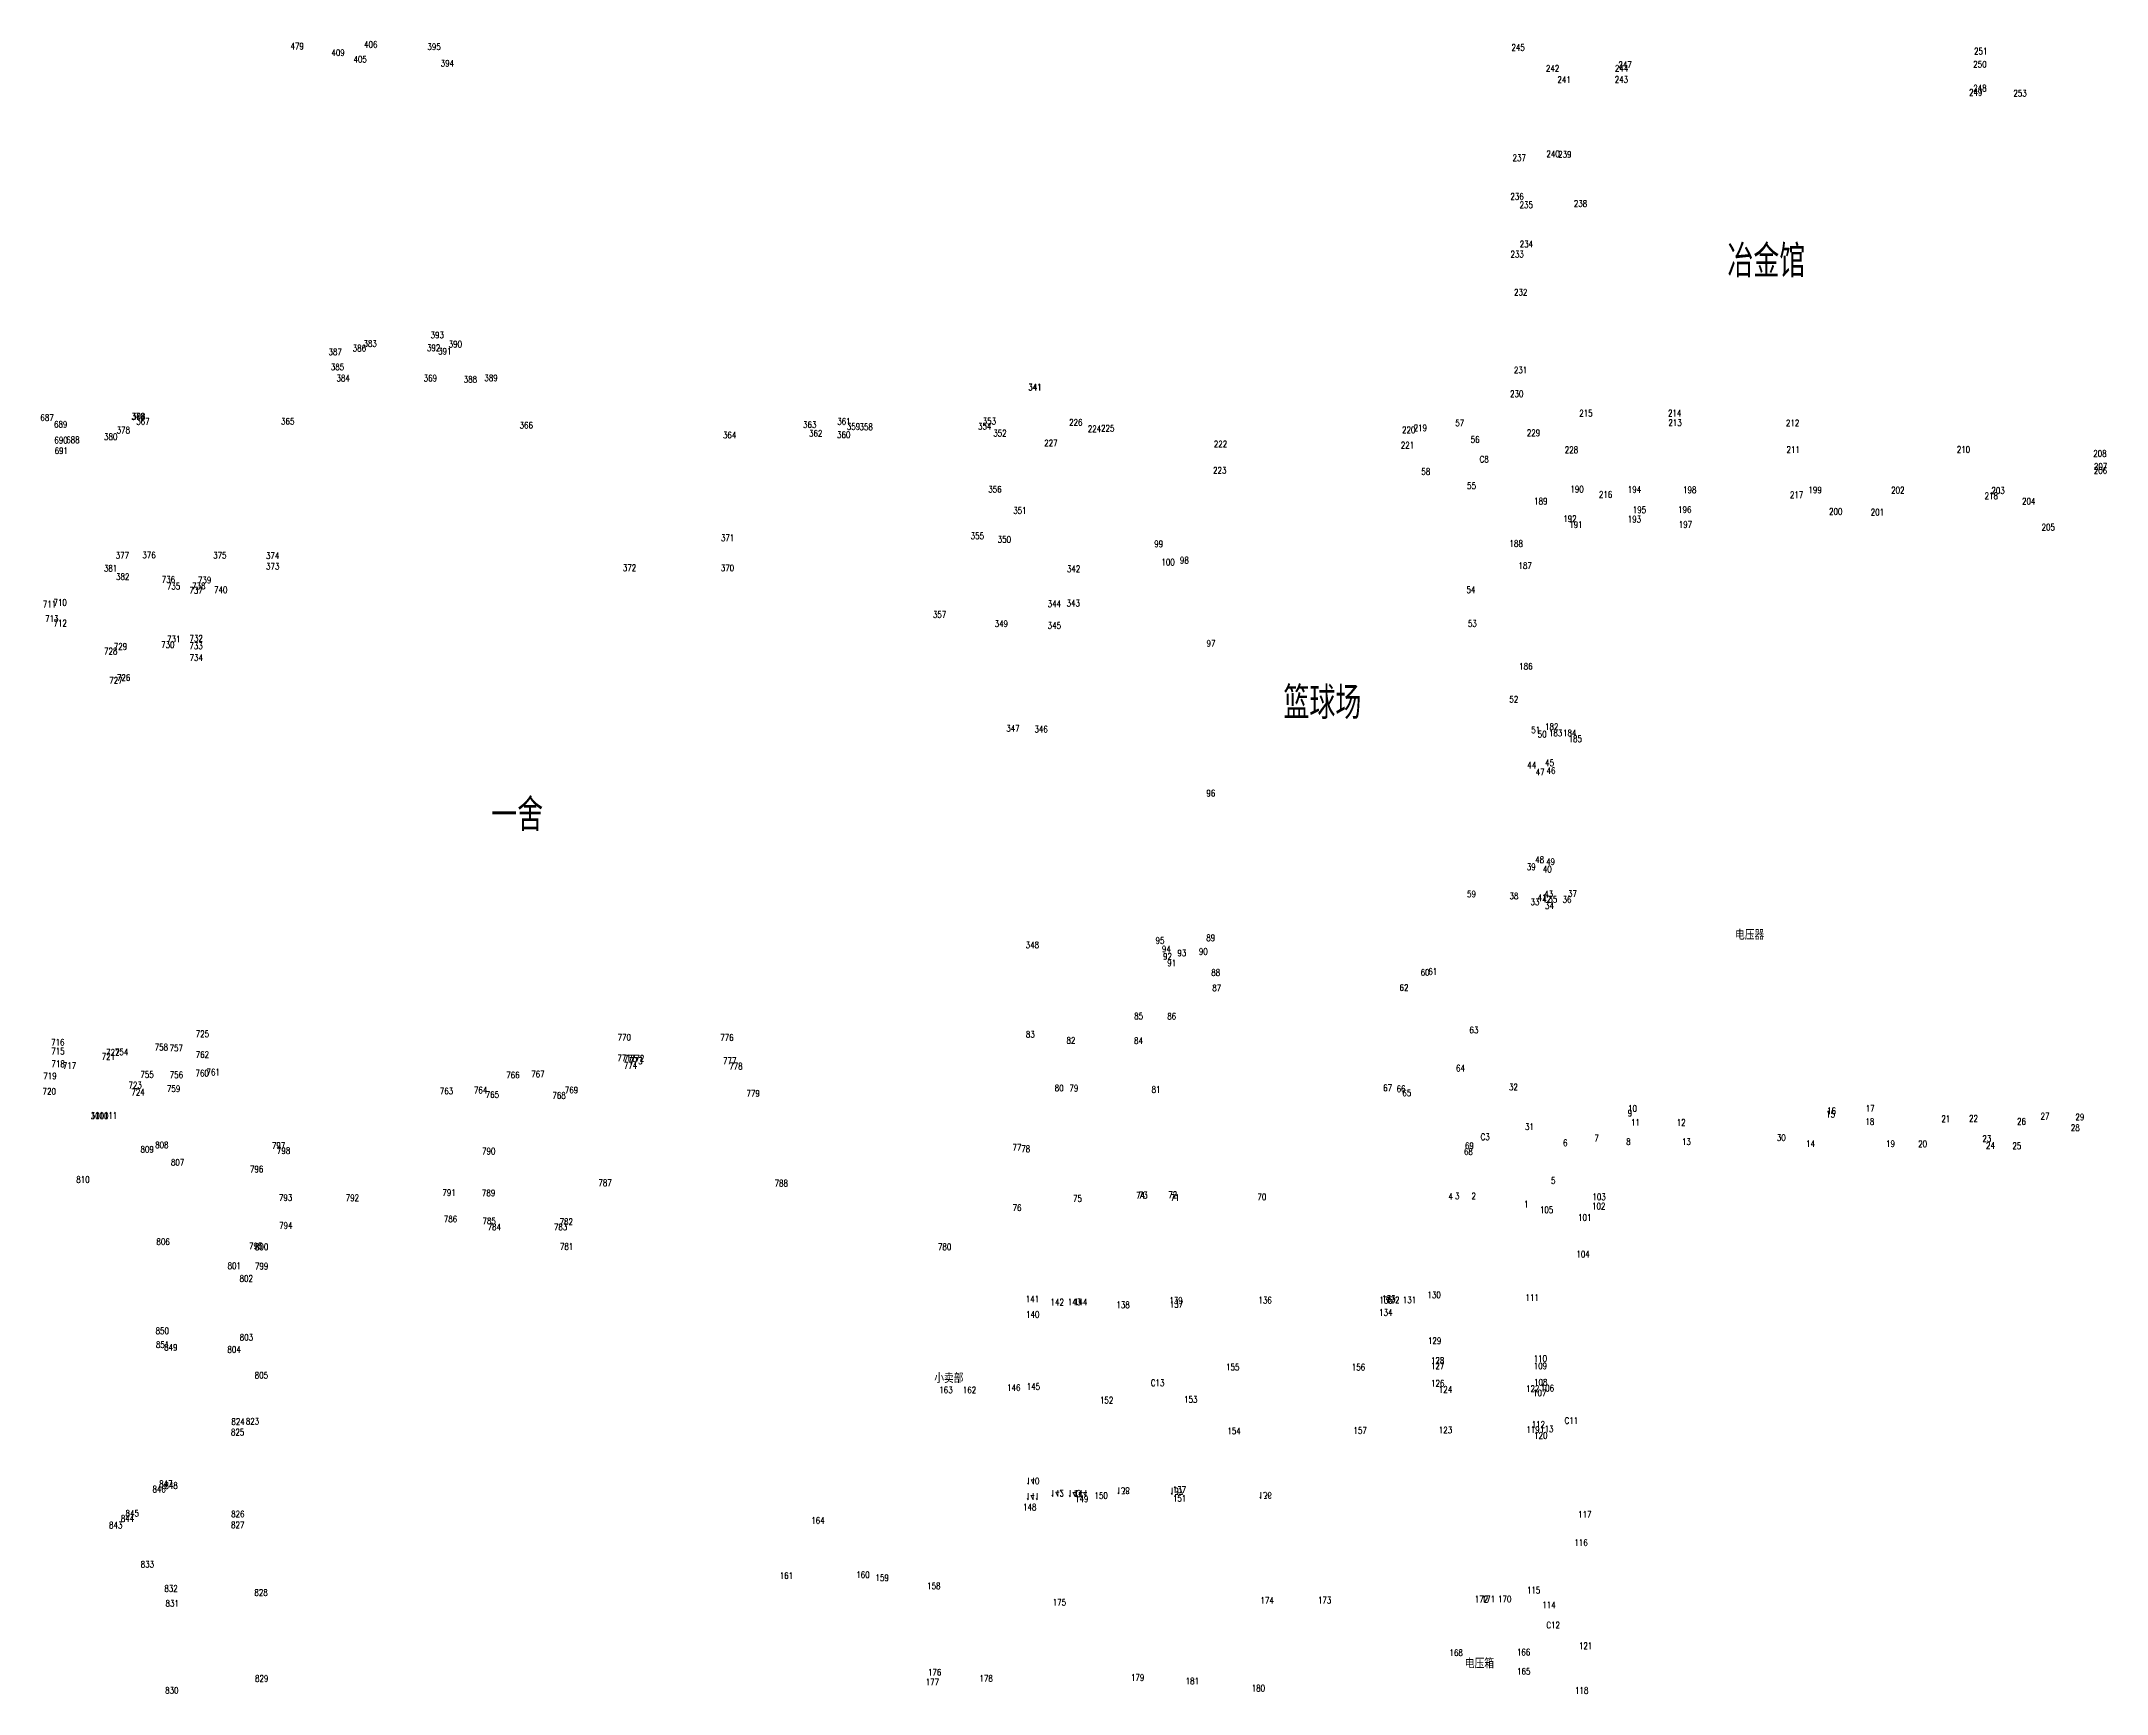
# Model space of a CAD drawing. Extents: x -992 to 2561, y -723 to 1492.
# Drawn here: x 290.2 to 608.4, y -699.2 to -444.6 of the extents above; entities that cross this region are included whole.
import ezdxf
from ezdxf.enums import TextEntityAlignment as Align

# ---------------------------------------------------------------- set-up
doc = ezdxf.new("R2010")
doc.units = 0
doc.header["$LTSCALE"] = 0.5
for name, color, linetype in [('JJ', 2, 'CONTINUOUS'), ('JMD', 6, 'CONTINUOUS'), ('ZDH', 1, 'CONTINUOUS')]:
    doc.layers.add(name, color=color, linetype=linetype)
doc.styles.add('HZ', font='rs.shx', dxfattribs={"width": 0.8, "bigfont": 'hztxt.shx'})

msp = doc.modelspace()

# ---------------------------------------------------------------- texts
at = {"layer": 'JJ', "linetype": 'Continuous', "style": 'HZ', "width": 0.8}
for s, p in [('冶金馆', (555.98, -478.22, 3.12)), ('篮球场', (487.57, -546.3, 3.12)), ('一舍', (363.49, -563.55, 3.12))]:
    msp.add_text(s, height=5, dxfattribs=at).set_placement(p, align=Align.MIDDLE)
at = {"layer": 'JMD', "linetype": 'Continuous', "style": 'HZ', "width": 0.8}
for s, p in [('电压器', (553.41, -582.21, 3.12)), ('小卖部', (430.01, -650.53, 3.12)), ('电压箱', (511.77, -694.48, 3.12))]:
    msp.add_text(s, height=1.5, dxfattribs=at).set_placement(p, align=Align.MIDDLE)
at = {"layer": 'ZDH', "linetype": 'Continuous', "style": 'HZ', "width": 0.8}
for s, p in [('479', (328.56, -445.88, 0.08)), ('406', (339.89, -445.62, 1.53)), ('395', (349.66, -445.96, 1.7)), ('245', (516.71, -446.07, 3.07)), ('409', (334.86, -446.88, 1.51)), ('405', (338.26, -447.89, 1.46)), ('394', (351.7, -448.51, 1.6)), ('242', (522.02, -449.3, 3.18)), ('244', (532.65, -449.28, 3.23)), ('247', (533.18, -448.73, 3.14)), ('250', (587.86, -448.67, 3.25)), ('251', (587.99, -446.65, 3.46)), ('241', (523.79, -451.04, 4.15)), ('243', (532.61, -451.02, 3.8)), ('248', (587.87, -452.34, 3.22)), ('249', (587.22, -453.02, 3.29)), ('253', (594.05, -453.13, 3.37)), ('240', (522.09, -462.48, 3.67)), ('237', (516.88, -463.07, 2.9)), ('239', (523.9, -462.55, 3.7)), ('236', (516.54, -469.04, 2.89)), ('235', (517.96, -470.33, 2.89)), ('238', (526.31, -470.13, 3.27)), ('233', (516.55, -477.93, 2.91)), ('234', (517.98, -476.37, 2.92)), ('232', (517.11, -483.8, 3.05)), ('393', (350.14, -490.38, 1.79)), ('387', (334.42, -492.99, 1.68)), ('386', (338.15, -492.41, 1.63)), ('383', (339.81, -491.71, 1.7)), ('392', (349.58, -492.35, 1.75)), ('391', (351.32, -492.89, 1.69)), ('390', (352.93, -491.79, 1.83)), ('385', (334.77, -495.31, 1.79)), ('384', (335.64, -497.03, 1.8)), ('369', (349.08, -497.03, 1.89)), ('388', (355.25, -497.22, 1.85)), ('389', (358.44, -497, 1.96)), ('231', (517.09, -495.78, 3.03)), ('341', (442.23, -498.43, 3.74)), ('341', (442.27, -498.44, 3.12)), ('230', (516.48, -499.45, 2.94)), ('687', (290.02, -503.11, -0.63)), ('687', (290.02, -503.11, -0.63)), ('379', (304.04, -502.94, 1.79)), ('368', (304.13, -502.92, 3.1)), ('367', (304.79, -503.7, 2.06)), ('365', (327.11, -503.68, 3.91)), ('361', (412.82, -503.7, 3.19)), ('353', (435.23, -503.67, 3.12)), ('226', (448.55, -503.85, 2.76)), ('215', (527.15, -502.43, 3.15)), ('214', (540.83, -502.42, 3.25)), ('689', (292.12, -504.15, -0.65)), ('689', (292.12, -504.15, -0.65)), ('690', (292.17, -506.59, -0.56)), ('690', (292.17, -506.59, -0.56)), ('688', (294.01, -506.54, -0.63)), ('688', (294.01, -506.54, -0.63)), ('380', (299.82, -506.06, 1.73)), ('378', (301.77, -505.04, 1.95)), ('366', (363.87, -504.29, 3.24)), ('364', (395.2, -505.8, 3.95)), ('363', (407.54, -504.2, 3.08)), ('362', (408.47, -505.54, 3.22)), ('360', (412.78, -505.75, 3.19)), ('359', (414.29, -504.48, 3.22)), ('358', (416.24, -504.54, 3.99)), ('354', (434.51, -504.46, 3.09)), ('352', (436.85, -505.5, 3.09)), ('227', (444.71, -507.02, 2.66)), ('224', (451.43, -504.84, 2.74)), ('225', (453.46, -504.75, 2.85)), ('220', (499.85, -505.01, 3.05)), ('219', (501.65, -504.7, 2.95)), ('57', (508.05, -503.94, 67.82)), ('56', (510.43, -506.48, 67.9)), ('229', (519.08, -505.46, 2.98)), ('213', (540.89, -503.9, 3.22)), ('212', (559, -503.94, 3.21)), ('691', (292.2, -508.21, -0.57)), ('691', (292.2, -508.21, -0.57)), ('222', (470.84, -507.18, 2.97)), ('221', (499.65, -507.35, 3.03)), ('C8', (511.79, -509.53, 3.12)), ('C8', (511.79, -509.53, 3.12)), ('C8', (511.79, -509.53, 3.12)), ('228', (524.92, -508.08, 2.99)), ('211', (559.08, -508.04, 3.23)), ('210', (585.33, -508.02, 3.19)), ('208', (606.36, -508.65, 3.3)), ('223', (470.72, -511.24, 3.02)), ('58', (502.83, -511.42, 67.94)), ('206', (606.44, -511.27, 3.32)), ('207', (606.47, -510.63, 3.33)), ('356', (436.09, -514.16, 3.2)), ('55', (509.87, -513.61, 67.8)), ('189', (520.2, -515.99, 3.13)), ('190', (525.78, -514.14, 3.17)), ('216', (530.18, -514.96, 3.15)), ('194', (534.64, -514.18, 3.11)), ('198', (543.14, -514.25, 3.17)), ('217', (559.61, -515.02, 3.17)), ('199', (562.48, -514.26, 3.12)), ('202', (575.22, -514.3, 3.1)), ('218', (589.61, -515.17, 3.18)), ('203', (590.66, -514.35, 3.18)), ('204', (595.38, -516, 3.25)), ('351', (439.94, -517.43, 3.22)), ('192', (524.69, -518.69, 3.44)), ('191', (525.62, -519.6, 3.49)), ('193', (534.62, -518.77, 3.45)), ('195', (535.41, -517.32, 3.54)), ('196', (542.4, -517.29, 3.52)), ('197', (542.48, -519.57, 3.98)), ('200', (565.64, -517.59, 3.39)), ('201', (572.06, -517.68, 3.38)), ('371', (394.89, -521.63, 2.46)), ('355', (433.37, -521.33, 3.19)), ('350', (437.54, -521.88, 3.23)), ('99', (461.67, -522.57, 67.96)), ('188', (516.41, -522.52, 3.16)), ('205', (598.4, -520, 3.37)), ('377', (301.62, -524.34, 1.94)), ('376', (305.74, -524.29, 1.93)), ('375', (316.64, -524.33, 4.33)), ('374', (324.78, -524.39, 1.95)), ('373', (324.79, -526.02, 1.96)), ('100', (462.76, -525.38, 67.97)), ('98', (465.61, -525.09, 68)), ('187', (517.79, -525.93, 3.2)), ('381', (299.81, -526.33, 1.88)), ('382', (301.67, -527.63, 1.87)), ('736', (308.72, -528.05, -0.46)), ('735', (309.52, -529.09, 0)), ('738', (313.39, -529.06, -0.01)), ('739', (314.3, -528.14, -0.35)), ('372', (379.77, -526.25, 1.98)), ('370', (394.87, -526.28, 2.44)), ('342', (448.21, -526.41, 3.35)), ('711', (290.39, -531.85, -0.49)), ('711', (290.39, -531.85, -0.49)), ('710', (292.04, -531.59, -0.48)), ('710', (292.04, -531.59, -0.48)), ('737', (312.98, -529.74, 0.14)), ('740', (316.77, -529.65, -0.28)), ('344', (445.24, -531.8, 3.29)), ('343', (448.16, -531.7, 3.32)), ('54', (509.77, -529.64, 67.78)), ('713', (290.75, -534.08, -0.47)), ('713', (290.75, -534.08, -0.47)), ('712', (292.03, -534.79, -0.44)), ('712', (292.03, -534.79, -0.44)), ('357', (427.56, -533.45, 3.5)), ('349', (437.08, -534.87, 3.74)), ('345', (445.25, -535.15, 3.27)), ('53', (510, -534.84, 68.01)), ('729', (301.33, -538.37, -0.41)), ('730', (308.62, -538.11, -0.38)), ('731', (309.53, -537.23, 0.04)), ('733', (312.97, -538.28, -0.39)), ('732', (313, -537.13, 0.05)), ('97', (469.73, -537.9, 67.94)), ('728', (299.82, -539.11, -0.47)), ('728', (299.82, -539.11, -0.47)), ('734', (313.01, -540.09, -0.35)), ('186', (517.9, -541.44, 3.22)), ('727', (300.63, -543.59, -0.48)), ('727', (300.63, -543.59, -0.48)), ('726', (301.82, -543.18, -0.4)), ('726', (301.82, -543.18, -0.4)), ('52', (516.39, -546.52, 67.91)), ('347', (438.85, -551, 3.47)), ('346', (443.2, -551.13, 3.38)), ('51', (519.75, -551.24, 68.13)), ('182', (521.88, -550.74, 3.89)), ('50', (520.75, -551.9, 68.26)), ('183', (522.48, -551.72, 3.65)), ('184', (524.66, -551.72, 3.74)), ('185', (525.51, -552.6, 3.84)), ('44', (519.15, -556.66, 68.22)), ('47', (520.44, -557.72, 68.73)), ('45', (521.89, -556.3, 68.2)), ('46', (522.12, -557.51, 68.73)), ('96', (469.7, -560.99, 68.03)), ('39', (519.07, -572.34, 68.16)), ('48', (520.38, -571.24, 68.71)), ('40', (521.54, -572.7, 68.17)), ('49', (522.06, -571.54, 68.7)), ('59', (509.87, -576.52, 68.12)), ('38', (516.41, -576.83, 68.07)), ('43', (521.74, -576.52, 68.33)), ('37', (525.42, -576.46, 68.41)), ('33', (519.64, -577.74, 68.23)), ('41', (520.72, -577.11, 68.31)), ('42', (521.43, -577.33, 68.33)), ('34', (521.88, -578.33, 68.3)), ('35', (522.39, -577.35, 68.27)), ('36', (524.59, -577.37, 68.32)), ('89', (469.67, -583.27, 68.03)), ('348', (441.85, -584.37, 3.52)), ('95', (461.87, -583.69, 68.09)), ('94', (462.84, -585, 68.07)), ('92', (463.01, -586.13, 68.05)), ('93', (465.22, -585.61, 67.89)), ('90', (468.53, -585.37, 68.1)), ('91', (463.66, -587.16, 68.05)), ('88', (470.45, -588.62, 68.13)), ('60', (502.71, -588.6, 68.14)), ('61', (503.89, -588.46, 67.99)), ('87', (470.6, -591, 68.09)), ('62', (499.46, -590.95, 68.15)), ('85', (458.56, -595.33, 68.13)), ('86', (463.67, -595.36, 68.08)), ('725', (313.95, -598.07, 0.48)), ('725', (313.95, -598.07, 0.48)), ('770', (378.97, -598.6, -1.5)), ('776', (394.79, -598.64, -1.11)), ('83', (441.87, -598.15, 68.07)), ('82', (448.13, -599.08, 68.67)), ('84', (458.54, -599.12, 68.4)), ('63', (510.23, -597.48, 68.17)), ('716', (291.68, -599.37, -0.35)), ('716', (291.68, -599.37, -0.35)), ('715', (291.7, -600.73, -0.34)), ('715', (291.7, -600.73, -0.34)), ('721', (299.47, -601.56, -0.44)), ('721', (299.47, -601.56, -0.44)), ('722', (300.16, -600.92, -0.43)), ('722', (300.16, -600.92, -0.43)), ('754', (301.51, -600.86, -1.61)), ('758', (307.64, -600.13, -1.65)), ('757', (309.93, -600.26, -1.65)), ('762', (313.95, -601.27, -1.59)), ('771', (378.93, -601.8, -1.58)), ('775', (379.9, -601.88, -1.61)), ('773', (380.76, -602.24, -1.28)), ('772', (381.02, -601.85, -1.14)), ('777', (395.22, -602.24, -1.28)), ('719', (290.46, -604.56, -0.31)), ('719', (290.46, -604.56, -0.31)), ('718', (291.72, -602.7, -0.27)), ('718', (291.72, -602.7, -0.27)), ('717', (293.47, -602.96, -0.4)), ('717', (293.47, -602.96, -0.4)), ('755', (305.42, -604.33, -1.58)), ('756', (309.94, -604.38, -2.8)), ('760', (313.92, -604.14, -1.52)), ('761', (315.62, -603.98, -1.51)), ('766', (361.8, -604.42, -1.69)), ('767', (365.66, -604.27, -1.69)), ('774', (379.93, -602.94, -1.56)), ('778', (396.17, -603.05, -1.54)), ('64', (508.17, -603.36, 68.23)), ('720', (290.35, -606.93, -1.44)), ('720', (290.35, -606.93, -1.44)), ('723', (303.6, -605.97, -0.22)), ('723', (303.6, -605.97, -0.22)), ('724', (304.03, -607.06, 0.44)), ('724', (304.03, -607.06, 0.44)), ('759', (309.52, -606.52, -1.61)), ('763', (351.57, -606.88, -1.54)), ('764', (356.82, -606.74, -1.66)), ('765', (358.64, -607.44, -1.65)), ('768', (368.91, -607.56, -1.5)), ('769', (370.83, -606.72, -1.69)), ('779', (398.83, -607.24, -1.27)), ('80', (446.32, -606.42, 67.98)), ('79', (448.59, -606.43, 68.02)), ('81', (461.26, -606.64, 68)), ('67', (496.94, -606.4, 68.17)), ('66', (499.01, -606.54, 68.4)), ('65', (499.89, -607.18, 68.21)), ('32', (516.32, -606.27, 68.23)), ('3000', (297.77, -610.69, -1.58)), ('111111', (297.75, -610.66, -3.37)), ('9', (534.62, -610.28, 2.59)), ('10', (534.67, -609.56, 3.06)), ('11', (535.12, -611.71, 2.79)), ('12', (542.17, -611.73, 2.79)), ('15', (565.2, -610.44, 2.63)), ('16', (565.33, -609.94, 2.96)), ('18', (571.24, -611.6, 2.62)), ('17', (571.29, -609.56, 2.7)), ('21', (582.96, -611.17, 2.57)), ('22', (587.22, -611.11, 2.57)), ('26', (594.61, -611.57, 2.58)), ('27', (598.24, -610.75, 2.63)), ('29', (603.6, -610.89, 2.59)), ('808', (307.7, -615.19, -1.62)), ('C3', (511.95, -613.94, 3.12)), ('C3', (511.95, -613.94, 3.12)), ('31', (518.78, -612.38, 68.22)), ('6', (524.65, -614.86, 2.48)), ('7', (529.49, -614.14, 2.64)), ('8', (534.38, -614.69, 2.59)), ('13', (542.98, -614.69, 2.7)), ('30', (557.6, -614.07, 68.41)), ('14', (562.12, -615, 2.66)), ('19', (574.42, -615, 2.56)), ('20', (579.37, -615.03, 2.53)), ('23', (589.27, -614.22, 2.78)), ('28', (602.9, -612.54, 2.65)), ('809', (305.45, -615.87, -1.64)), ('807', (310.13, -617.87, -1.57)), ('797', (325.69, -615.29, -1.6)), ('798', (326.46, -616.08, -1.6)), ('790', (358.08, -616.15, -0.63)), ('77', (439.81, -615.55, 67.94)), ('78', (441.16, -615.8, 67.92)), ('68', (509.38, -616.22, 68.14)), ('69', (509.54, -615.3, 68.19)), ('24', (589.83, -615.28, 2.62)), ('25', (593.89, -615.33, 2.56)), ('810', (295.54, -620.51, -1.48)), ('796', (322.3, -618.91, -1.6)), ('787', (376, -621.03, -1.49)), ('788', (403.15, -621.08, -0.34)), ('5', (522.81, -620.67, 2.46)), ('793', (326.77, -623.31, -1.45)), ('792', (337.07, -623.34, -1.46)), ('791', (351.97, -622.53, -1.47)), ('789', (358.05, -622.59, -1.47)), ('75', (449.14, -623.45, 68.16)), ('74', (458.88, -622.95, 68.15)), ('73', (459.26, -622.93, 68.23)), ('72', (463.82, -622.87, 68.3)), ('71', (464.16, -623.32, 68.3)), ('70', (477.56, -623.2, 68.22)), ('4', (506.99, -623.1, 2.54)), ('3', (508.01, -623.05, 2.4)), ('2', (510.54, -623.06, 2.4)), ('1', (518.62, -624.32, 2.5)), ('102', (529.12, -624.62, 3.37)), ('103', (529.18, -623.19, 3.27)), ('794', (326.81, -627.6, -1.36)), ('786', (352.19, -626.6, -1.41)), ('785', (358.14, -626.9, -1.39)), ('784', (358.93, -627.83, -0.85)), ('783', (369.15, -627.83, -0.87)), ('782', (370.02, -627.02, -1.41)), ('76', (439.84, -624.86, 68.58)), ('105', (521.09, -625.18, 3.03)), ('101', (526.97, -626.37, 2.99)), ('806', (307.9, -630.1, -1.41)), ('795', (322.18, -630.76, -1.43)), ('800', (323.07, -630.89, -1.42)), ('781', (370.07, -630.83, -1.39)), ('780', (428.33, -630.88, -0.84)), ('801', (318.87, -633.81, -1.02)), ('799', (323.08, -633.87, -1.4)), ('104', (526.71, -632.02, 3.01)), ('802', (320.71, -635.77, -0.41)), ('141', (441.87, -638.94, 3.12)), ('142', (445.68, -639.42, 3.19)), ('143', (448.32, -639.39, 3.22)), ('144', (449.29, -639.4, 3.25)), ('138', (455.82, -639.83, 3.86)), ('139', (463.99, -639.15, 3.23)), ('137', (464.05, -639.76, 3.42)), ('136', (477.73, -639.11, 3.82)), ('135', (496.37, -639.1, 3.26)), ('133', (496.77, -638.89, 3.53)), ('132', (497.39, -639.08, 3.2)), ('131', (499.97, -639.07, 3.21)), ('130', (503.76, -638.3, 3.58)), ('111', (518.86, -638.71, 4.24)), ('850', (307.77, -643.83, -2.01)), ('140', (441.9, -641.31, 3.13)), ('134', (496.32, -641.02, 3.36)), ('851', (307.83, -645.97, -2.18)), ('849', (309.09, -646.38, -1.99)), ('804', (318.84, -646.71, -1.33)), ('803', (320.74, -644.84, -0.39)), ('129', (503.84, -645.36, 3.19)), ('155', (472.72, -649.42, 2.77)), ('156', (492.11, -649.43, 2.86)), ('128', (504.29, -648.42, 3.18)), ('127', (504.29, -649.24, 3.2)), ('110', (520.13, -648.11, 3.83)), ('109', (520.13, -649.25, 3.95)), ('805', (323.05, -650.68, -0.35)), ('163', (428.54, -652.94, 3.18)), ('162', (432.16, -652.95, 3.56)), ('146', (439, -652.59, 3.64)), ('145', (442, -652.41, 3.21)), ('C13', (461.13, -651.84, 3.12)), ('126', (504.32, -651.91, 3.19)), ('124', (505.52, -652.88, 3.26)), ('122', (518.95, -652.75, 3.31)), ('107', (520.03, -653.41, 3.36)), ('108', (520.18, -651.76, 3.16)), ('106', (521.22, -652.66, 3.01)), ('152', (453.29, -654.52, 3.27)), ('153', (466.26, -654.4, 2.98)), ('825', (319.38, -659.46, -1.73)), ('824', (319.45, -657.82, -1.75)), ('823', (321.67, -657.78, -1.57)), ('154', (472.93, -659.27, 2.93)), ('157', (492.37, -659.18, 2.87)), ('123', (505.52, -659.12, 3.29)), ('119', (519.01, -659.06, 3.36)), ('112', (519.83, -658.26, 3)), ('113', (521.12, -658.95, 3)), ('C11', (524.9, -657.67, 3.12)), ('120', (520.21, -659.95, 3.22)), ('846', (307.29, -668.24, -1.97)), ('847', (308.32, -667.42, -2)), ('848', (309.13, -667.67, -1.99)), ('150', (452.45, -669.22, 3.57)), ('137', (464.5, -668.32, 3.35)), ('845', (303.14, -671.96, -2.08)), ('826', (319.42, -672.06, -1.78)), ('148', (441.44, -671, 4.25)), ('149', (449.45, -669.71, 3.15)), ('151', (464.54, -669.65, 3.18)), ('117', (526.99, -672.12, 3.52)), ('843', (300.59, -673.77, -2.17)), ('844', (302.41, -672.75, -2.17)), ('827', (319.4, -673.74, -1.79)), ('164', (408.8, -673.06, 3.15)), ('116', (526.4, -676.47, 3.45)), ('833', (305.47, -679.81, -2.15)), ('161', (403.95, -681.56, 3.21)), ('160', (415.74, -681.42, 3.12)), ('159', (418.7, -681.88, 3.25)), ('832', (309.12, -683.54, -1.33)), ('828', (323, -684.17, -1.86)), ('158', (426.67, -683.14, 4.86)), ('172', (511.06, -685.18, 3.29)), ('171', (512.12, -685.16, 3.92)), ('170', (514.64, -685.16, 3.77)), ('115', (519.09, -683.79, 4.37)), ('831', (309.3, -685.83, -1.3)), ('175', (446.02, -685.66, 3.53)), ('174', (478.03, -685.37, 4.45)), ('173', (486.88, -685.34, 3.33)), ('114', (521.45, -686.07, 3.52)), ('C12', (522.08, -689.17, 3.12)), ('168', (507.15, -693.43, 4.72)), ('166', (517.55, -693.35, 4.78)), ('121', (527.1, -692.38, 3.45)), ('829', (323.1, -697.4, -1.86)), ('177', (426.44, -697.95, 4.19)), ('176', (426.78, -696.45, 3.46)), ('178', (434.73, -697.39, 3.51)), ('179', (458.06, -697.26, 4.06)), ('181', (466.5, -697.8, 4.29)), ('165', (517.56, -696.31, 4.27)), ('830', (309.24, -699.24, -1.99)), ('180', (476.68, -698.9, 3.86)), ('118', (526.5, -699.25, 3.32))]:
    msp.add_text(s, height=1, dxfattribs=at).set_placement(p)
at = {"layer": 'ZDH', "linetype": 'Continuous', "style": 'HZ', "text_generation_flag": 2, "width": 0.8}
for s, p in [('141', (441.87, -668.36, 3.12)), ('140', (441.9, -665.98, 3.13)), ('142', (445.68, -667.87, 3.19)), ('143', (448.32, -667.9, 3.22)), ('144', (449.29, -667.89, 3.25)), ('138', (455.82, -667.47, 3.86)), ('137', (464.05, -667.53, 3.42)), ('136', (477.73, -668.18, 3.82))]:
    msp.add_text(s, height=1, rotation=180, dxfattribs=at).set_placement(p)

doc.saveas('drawing.dxf')
